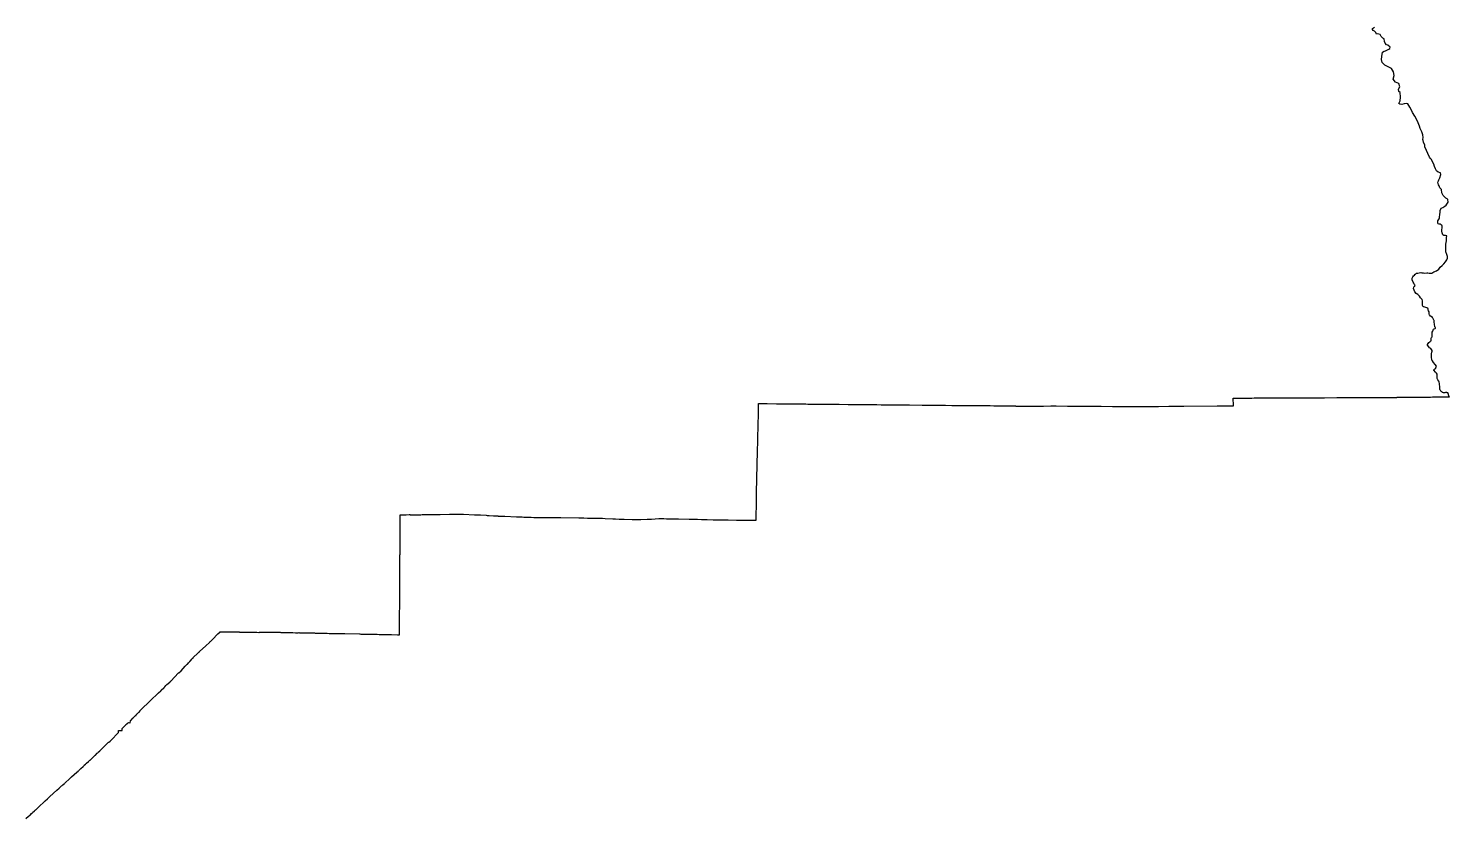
# Model space of a CAD drawing. Header units: metres. Extents: x 5999505 to 6749006, y 1851910 to 2460485.
# Drawn here: x 6374256 to 6749006, y 2043623 to 2252054 of the extents above; entities that cross this region are included whole.
import ezdxf

# ---------------------------------------------------------------- set-up
doc = ezdxf.new("R2010")
doc.units = ezdxf.units.M
doc.layers.add('COUNTY_BOUNDARY', color=40, linetype='Continuous')

msp = doc.modelspace()

# ---------------------------------------------------------------- linework, layer by layer
at = {"layer": 'COUNTY_BOUNDARY'}
for points in [[(6393172.0837, 2061574.3902), (6393215.2398, 2061614.1785), (6393229.1406, 2061628.2936), (6393599.0974, 2061999.2438), (6394875.9833, 2063280.0571), (6395161.0362, 2063566.3409), (6395314.2932, 2063685.2112), (6395449.5056, 2063784.8936), (6395854.5515, 2064084.312), (6395989.4683, 2064184.363), (6396030.8914, 2064230.7186), (6397989.0936, 2066359.5693), (6397988.4949, 2066408.3558), (6397991.3484, 2066494.9843), (6397998.1865, 2066711.1926), (6398001.6727, 2066754.859), (6398007.7592, 2066841.4685), (6398091.2222, 2066840.2565), (6398164.1073, 2066839.4701), (6398316.6745, 2066844.4119), (6398341.3683, 2066845.3609), (6398418.6889, 2066849.2824), (6398424.5669, 2066849.2484), (6398429.8572, 2066849.2178), (6398445.4359, 2066849.4918), (6398450.4342, 2066849.8267), (6398523.3276, 2066850.4976), (6398730.2576, 2066853.6711), (6398741.7198, 2066853.6049), (6398814.3148, 2066853.5501), (6398845.4721, 2066854.0982), (6398937.7734, 2066856.4784), (6398968.6431, 2066858.1208), (6398985.7884, 2067385.1721), (6399761.1753, 2068165.9783), (6399778.3208, 2068183.3547), (6399834.1886, 2068239.4626), (6399842.4736, 2068249.2446), (6399867.0392, 2068279.3201), (6399875.0327, 2068289.4679), (6399882.1317, 2068297.4364), (6399902.5538, 2068322.4392), (6399909.0692, 2068331.139), (6400030.9873, 2068425.4586), (6400041.3669, 2068493.1132), (6400059.0291, 2068498.109), (6400111.1398, 2068514.193), (6400128.5102, 2068519.5546), (6400209.9881, 2068583.1618), (6400232.7189, 2068600.8704), (6400262.8634, 2068630.1863), (6400306.9014, 2068673.621), (6400368.3361, 2068727.1499), (6400374.2408, 2068731.849), (6400390.7834, 2068746.6805), (6400396.3963, 2068751.7452), (6400400.5457, 2068757.9106), (6400415.0645, 2068778.5786), (6400419.5122, 2068785.4703), (6400423.9537, 2068791.2697), (6400436.3964, 2068808.6733), (6400440.5461, 2068814.8386), (6400449.0206, 2068806.4168), (6400457.2036, 2068798.361), (6400474.64, 2068815.372), (6400531.9746, 2068871.4729), (6400550.599, 2068890.6614), (6400589.905, 2068929.0268), (6400599.3632, 2068938.4381), (6400615.6343, 2068957.2761), (6400641.6658, 2068986.9801), (6400650.5465, 2068998.215), (6400662.8791, 2068996.3243), (6400674.9198, 2068994.7997), (6400975.3767, 2068910.0831), (6401125.8316, 2068907.4066), (6401129.9704, 2069428.3445), (6401176.638, 2069469.5811), (6401257.0449, 2069552.4926), (6401315.2975, 2069615.5069), (6401814.1174, 2070101.2379), (6401903.3737, 2070190.6541), (6402026.3151, 2070312.6445), (6402044.6437, 2070331.8358), (6402516.2804, 2070795.8896), (6402708.7717, 2070797.3533), (6402665.9857, 2070974.8887), (6402663.5132, 2071005.4832), (6402905.0125, 2071256.4132), (6402988.0642, 2071341.1348), (6403052.7739, 2071404.1165), (6403079.0698, 2071429.4525), (6403123.0888, 2071471.0714), (6403254.2696, 2071597.0258), (6403261.0671, 2071603.9046), (6403322.4796, 2071603.196), (6403412.1691, 2071666.7664), (6403438.9706, 2071677.5376), (6403706.1655, 2072059.0259), (6403737.5658, 2072103.9929), (6403809.2523, 2072206.6193), (6403871.8933, 2072268.1583), (6406361.9066, 2074708.7996), (6408567.6802, 2076770.7644), (6409205.7717, 2077305.0182), (6409223.2707, 2077335.5041), (6409235.4301, 2077356.5536), (6409258.3678, 2077469.2866), (6409982.7552, 2078103.571), (6410086.0677, 2078194.0294), (6410103.5221, 2078216.5069), (6410155.8867, 2078284.304), (6410173.0493, 2078307.1473), (6410250.5607, 2078407.5744), (6410482.2141, 2078709.5898), (6410559.4316, 2078810.3834), (6410795.5413, 2079012.9905), (6411503.85, 2079620.8238), (6411739.9462, 2079823.439), (6411747.9145, 2079830.3135), (6411771.8274, 2079852.3938), (6411779.5058, 2079859.9982), (6411795.7422, 2079874.8384), (6411842.3847, 2079917.5489), (6411858.0316, 2079932.028), (6411886.9846, 2079962.819), (6413760.7981, 2081951.5948), (6413837.0031, 2082031.2874), (6413841.127, 2082033.4502), (6413872.6984, 2082060.2247), (6413899.53, 2082079.3792), (6414513.9585, 2082568.3699), (6415595.1415, 2083799.81), (6415598.0938, 2083802.7072), (6415606.6627, 2083812.4923), (6415609.323, 2083815.7549), (6415627.3437, 2083835.6847), (6415630.5973, 2083840.0367), (6415679.9391, 2083895.8455), (6415697.086, 2083917.2362), (6415755.2825, 2083981.3728), (6415781.5384, 2084003.4445), (6416050.9153, 2084236.5041), (6416140.3175, 2084314.6786), (6416145.0432, 2084319.7512), (6416158.3432, 2084335.7008), (6416162.7771, 2084341.1388), (6416267.9819, 2084465.1033), (6416460.9587, 2084693.4641), (6416582.7102, 2084837.0034), (6416687.3259, 2084961.3366), (6416713.034, 2084991.4209), (6416789.864, 2085081.6761), (6416815.28, 2085112.1263), (6416820.5987, 2085118.2879), (6416835.6732, 2085136.7773), (6416957.965, 2085271.9422), (6417322.2111, 2085681.4585), (6417443.039, 2085818.4533), (6417557.9324, 2085943.8293), (6417773.6692, 2086146.9629), (6417779.5764, 2086153.4857), (6417805.5445, 2086177.3809), (6418831.6443, 2087142.374), (6418908.0726, 2087213.7059), (6419143.8561, 2087435.6794), (6419209.3703, 2087497.9661), (6419274.8841, 2087560.2529), (6419288.4432, 2087570.0138), (6419325.6219, 2087604.4114), (6419336.5579, 2087618.1903), (6419370.1975, 2087649.6934), (6419394.6814, 2087671.0493), (6421054.1798, 2089233.2628), (6421982.6937, 2090106.387), (6421985.0609, 2090110.0158), (6422111.2595, 2090213.1469), (6422120.9915, 2090221.472), (6422217.9983, 2090300.7204), (6422250.4319, 2090327.1362), (6422256.9228, 2090333.2928), (6422275.8137, 2090352.8584), (6422282.0131, 2090359.3809), (6422284.964, 2090362.2789), (6422765.7524, 2090852.474), (6424216.8765, 2092333.2603), (6424700.2585, 2092827.1167), (6424708.51, 2092833.2656), (6424732.3877, 2092852.4444), (6424740.3474, 2092858.9588), (6424828.7242, 2092857.4378), (6425093.561, 2092852.8773), (6425181.6458, 2092851.7228), (6425225.6952, 2092852.6019), (6425357.5573, 2092856.6969), (6425401.3149, 2092857.9415), (6425458.8747, 2092859.4838), (6425677.6504, 2092863.1606), (6425699.6709, 2092862.6904), (6425926.628, 2092857.9566), (6426222.2904, 2092852.1663), (6426594.0273, 2092851.1114), (6426864.4622, 2092850.5453), (6426892.0649, 2092850.7774), (6426907.0399, 2092850.7059), (6426951.6732, 2092850.8569), (6426966.3565, 2092851.1507), (6427021.2665, 2092851.2525), (6427127.2734, 2092852.2029), (6427185.4203, 2092853.7456), (6427240.0438, 2092855.3055), (6427288.4944, 2092855.4386), (6427317.8571, 2092855.2987), (6427322.8487, 2092855.2749), (6427454.4012, 2092856.1048), (6427701.0573, 2092856.7523), (6428354.9947, 2092859.478), (6428925.2103, 2092854.6038), (6429083.4759, 2092853.8592), (6429332.1823, 2092853.4193), (6429544.1717, 2092850.241), (6429611.7028, 2092849.1966), (6429811.3613, 2092846.442), (6429847.4708, 2092844.8169), (6429880.6253, 2092839.2013), (6430570.898, 2092825.7902), (6430845.7175, 2092820.8733), (6431210.6741, 2092814.0859), (6432511.0734, 2092790.2614), (6433741.0055, 2092767.1804), (6433908.3641, 2092764.2374), (6434490.2992, 2092753.2336), (6435038.177, 2092743.1231), (6435050.5192, 2092745.252), (6435082.2606, 2092751.6625), (6435091.9603, 2092753.8033), (6435110.485, 2092759.5449), (6435165.4736, 2092777.1369), (6435183.7063, 2092783.2441), (6435195.4531, 2092783.5554), (6435269.4378, 2092781.0394), (6435543.9713, 2092777.6258), (6436548.1564, 2092767.3278), (6436624.2048, 2092766.6265), (6436961.5878, 2092765.8605), (6436984.1989, 2092766.1246), (6437055.2587, 2092766.1745), (6437267.5606, 2092767.0575), (6437338.33, 2092767.8377), (6437361.233, 2092767.7367), (6437427.8915, 2092768.535), (6437450.2106, 2092769.1647), (6437519.5103, 2092769.5878), (6437726.533, 2092771.9536), (6437760.8909, 2092772.5309), (6437783.5003, 2092772.4315), (6437795.5167, 2092767.2818), (6438415.3503, 2092760.5613), (6438889.5723, 2092761.0412), (6439236.0736, 2092763.9034), (6439661.828, 2092760.2379), (6440023.6199, 2092768.1403), (6440037.4252, 2092769.1728), (6440093.7832, 2092764.5611), (6440140.1858, 2092766.5454), (6440144.2967, 2092766.5277), (6440155.7499, 2092766.8426), (6440159.5685, 2092767.1902), (6440188.9363, 2092768.1557), (6440276.1614, 2092771.7847), (6440305.2368, 2092773.1159), (6440317.2772, 2092773.4281), (6440352.8127, 2092774.7315), (6440364.5623, 2092775.773), (6440377.1901, 2092776.0827), (6440399.5138, 2092777.807), (6440408.913, 2092778.4946), (6440413.9015, 2092777.7452), (6440417.4374, 2092780.6423), (6440422.4262, 2092779.8928), (6440433.8682, 2092777.6593), (6440444.1374, 2092775.7948), (6440462.3298, 2092772.8043), (6440610.2472, 2092755.4223), (6440771.6932, 2092743.08), (6440942.2544, 2092733.6119), (6441028.8578, 2092729.2367), (6441314.5516, 2092726.1959), (6441961.6771, 2092715.4322), (6442278.1682, 2092704.2611), (6442501.3314, 2092704.4092), (6442702.7353, 2092697.3699), (6442804.0237, 2092693.6664), (6442965.8244, 2092695.5332), (6443005.1661, 2092694.2756), (6443031.0027, 2092693.4386), (6443101.4599, 2092689.8659), (6443509.5765, 2092681.2359), (6443950.0033, 2092675.0253), (6444658.1634, 2092653.8754), (6445349.8721, 2092630.6267), (6445372.4802, 2092630.1695), (6445672.4341, 2092667.1599), (6445725.5482, 2092658.9321), (6446025.3297, 2092654.0606), (6446516.226, 2092638.946), (6446724.9854, 2092635.1817), (6447027.9987, 2092630.6719), (6447402.0455, 2092619.6884), (6448357.1908, 2092607.0971), (6448802.8698, 2092592.2038), (6449202.4955, 2092589.1511), (6449656.7008, 2092576.7857), (6449883.07, 2092570.7908), (6450515.7906, 2092554.4557), (6450908.9371, 2092546.3558), (6450935.0602, 2092543.7049), (6450943.8649, 2092542.5783), (6450951.7903, 2092541.8189), (6450959.7154, 2092541.0597), (6451486.7525, 2092530.9865), (6451584.2323, 2092529.1495), (6452179.0564, 2092507.903), (6452847.9201, 2092497.669), (6453067.8321, 2092492.0886), (6453594.5688, 2092479.8713), (6453967.7307, 2092466.7942), (6454890.5849, 2092454.9115), (6456257.9886, 2092438.4814), (6457676.1368, 2092407.0043), (6461581.4947, 2092321.5189), (6461682.2033, 2092318.9775), (6461913.2698, 2092311.6062), (6462119.0879, 2092305.4181), (6462605.6265, 2092300.0641), (6462836.4176, 2092297.7983), (6463102.1257, 2092288.1309), (6463452.0996, 2092275.9884), (6463898.7057, 2092271.1601), (6464164.1459, 2092268.7848), (6464168.8441, 2092268.7685), (6464182.9387, 2092268.7198), (6464187.3432, 2092268.7046), (6464236.6711, 2092267.8061), (6464700.0023, 2092259.292), (6464826.2588, 2092257.0378), (6466237.3965, 2092231.8403), (6466750.3519, 2092222.828), (6466763.2401, 2092213.3194), (6466773.5158, 2092212.9206), (6466778.5078, 2092212.9038), (6466804.3464, 2092212.4528), (6466814.3298, 2092212.4192), (6466826.9551, 2092212.0128), (6467791.2095, 2092196.0445), (6468127.1086, 2092189.1036), (6468161.7552, 2092188.2606), (6469429.5978, 2092161.5139), (6469453.4011, 2092167.2609), (6469499.5056, 2092168.2025), (6469516.8323, 2092168.8739), (6469523.0001, 2092169.2178), (6470029.4913, 2092158.4662), (6471565.7079, 2092127.3043), (6472077.4907, 2092118.0286), (6472082.6371, 2092628.7791), (6472097.936, 2094209.8153), (6472102.5453, 2094736.5867), (6472108.5162, 2095229.8605), (6472125.257, 2096710.7792), (6472130.9349, 2097204.4185), (6472131.9291, 2097240.0926), (6472133.7415, 2097348.5752), (6472134.1449, 2097383.1589), (6472134.4546, 2097388.2548), (6472140.7944, 2097905.5558), (6472158.6772, 2099469.4768), (6472164.7356, 2099990.7838), (6472165.1562, 2100030.8284), (6472166.8861, 2100205.9331), (6472172.1667, 2100852.1135), (6472174.6133, 2101067.9903), (6472192.5923, 2102663.2219), (6472192.6201, 2102671.9592), (6472195.7308, 2103189.6356), (6472194.4204, 2103516.5613), (6472195.4116, 2104013.8576), (6472198.8541, 2104543.5474), (6472198.7326, 2105245.0824), (6472201.8363, 2105298.2247), (6472202.9237, 2105825.7378), (6472204.2918, 2106626.6558), (6472210.5889, 2107408.6278), (6472214.6122, 2107936.4958), (6472216.455, 2107962.3381), (6472221.0893, 2108035.4986), (6472221.1066, 2108040.9594), (6472219.161, 2108075.1868), (6472219.5295, 2108098.8492), (6472219.4637, 2108170.5685), (6472218.954, 2108194.9617), (6472219.1308, 2108250.6618), (6472215.6186, 2108993.3473), (6472218.037, 2109200.4876), (6472217.7965, 2109309.7052), (6472217.8682, 2109332.2764), (6472217.3553, 2109355.5775), (6472217.7215, 2109378.5121), (6472217.7921, 2109493.1896), (6472221.5885, 2110042.1742), (6472224.4261, 2110566.4063), (6472224.4021, 2111113.5832), (6472224.4334, 2111215.8829), (6472224.527, 2111522.7823), (6472224.2661, 2111625.4471), (6472226.058, 2111727.7413), (6472231.4378, 2112036.0802), (6472232.9374, 2112138.7394), (6472233.2782, 2112246.135), (6472233.7174, 2112569.4158), (6472233.766, 2112677.1766), (6472235.3916, 2113189.3991), (6472240.8093, 2113232.3408), (6472243.4998, 2113247.9865), (6472244.6294, 2113326.6193), (6472247.1341, 2113561.0639), (6472247.677, 2113639.6985), (6472248.8968, 2113839.1978), (6472250.2139, 2114069.2777), (6472251.8426, 2114397.652), (6472253.6031, 2114952.4693), (6472256.6538, 2115359.1113), (6472258.792, 2115663.0923), (6472258.8984, 2115789.056), (6472258.9838, 2115815.996), (6472260.2809, 2115947.4164), (6472262.9654, 2116423.5949), (6472263.3928, 2116558.2947), (6472263.7139, 2116567.0312), (6472275.5509, 2117246.3247), (6472284.3012, 2117692.6316), (6472292.2921, 2118454.5787), (6472299.9401, 2119293.3437), (6472301.7643, 2120515.8446), (6472307.3008, 2121151.4725), (6472306.5107, 2121642.2254), (6472309.0569, 2122260.0243), (6472312.2778, 2122535.6063), (6472320.3658, 2123236.0292), (6472319.5586, 2123443.9092), (6472317.8795, 2123746.8113), (6472338.1282, 2123750.0238), (6472398.2872, 2123759.6627), (6472418.2435, 2123763.24), (6472654.9324, 2123759.5785), (6473363.2434, 2123749.7039), (6473599.3471, 2123746.4163), (6473628.6788, 2123746.6888), (6473867.4678, 2123757.9574), (6474670.6712, 2123797.6963), (6474938.2108, 2123811.4336), (6474940.9724, 2123755.724), (6475464.2523, 2123761.0351), (6477033.5114, 2123779.5763), (6477556.2079, 2123786.384), (6477602.8435, 2123786.2448), (6477696.419, 2123789.6063), (6478115.905, 2123808.0181), (6478166.6535, 2123810.0519), (6478218.8801, 2123816.0861), (6478254.9718, 2123821.0761), (6478393.1285, 2123823.9437), (6478805.5484, 2123833.6495), (6478899.7092, 2123836.6491), (6478941.9484, 2123837.6172), (6479218.2517, 2123840.0836), (6480046.8694, 2123847.8641), (6480322.8803, 2123850.7063), (6480403.2482, 2123851.2026), (6480644.6479, 2123853.7836), (6480724.7233, 2123854.6456), (6481867.1872, 2123865.2202), (6482812.5426, 2123874.2079), (6485294.575, 2123898.314), (6486158.3862, 2123906.5431), (6486285.9788, 2123908.0215), (6486436.7413, 2123909.0747), (6486762.025, 2123911.4845), (6487736.9978, 2123919.4663), (6487959.0363, 2123921.4329), (6488061.6966, 2123922.6207), (6488959.3968, 2123879.5147), (6491886.0417, 2123772.3608), (6493505.2536, 2123713.7877), (6494966.0389, 2123636.023), (6494972.1983, 2123636.0084), (6495233.4711, 2123608.0868), (6495460.4633, 2123595.5385), (6495706.8063, 2123579.6699), (6495734.0831, 2123579.2422), (6496894.8421, 2123509.1984), (6497156.1455, 2123493.3084), (6498032.7323, 2123440.7105), (6498132.4444, 2123434.6606), (6498262.6566, 2123426.7221), (6498653.0016, 2123403.2745), (6498782.9216, 2123395.703), (6499920.2858, 2123350.9564), (6502957.577, 2123232.3326), (6503331.8144, 2123217.7211), (6504082.05, 2123188.509), (6504468.9053, 2123176.0709), (6504883.9167, 2123162.4895), (6506128.3681, 2123122.5104), (6506543.0883, 2123109.3178), (6506784.1774, 2123101.5661), (6507505.9793, 2123078.3254), (6507746.1906, 2123071.3116), (6508068.5227, 2123060.5028), (6509035.2313, 2123030.2837), (6509357.2724, 2123020.2184), (6509565.5269, 2123020.5605), (6510189.9972, 2123021.9609), (6510397.9588, 2123022.6738), (6510425.237, 2123022.6242), (6510493.8739, 2123023.2275), (6510505.8997, 2123023.2056), (6510532.8853, 2123023.5208), (6511159.9951, 2123024.9376), (6513040.4464, 2123030.3665), (6513666.9705, 2123032.5684), (6513698.9423, 2123032.8779), (6513776.6724, 2123033.8378), (6514104.6066, 2123038.743), (6514214.0159, 2123040.3789), (6514294.0911, 2123040.6081), (6514533.7309, 2123041.6624), (6514613.5134, 2123042.257), (6519389.4251, 2122956.0483), (6519625.2429, 2122950.9625), (6519866.343, 2122947.3272), (6520681.7179, 2122918.4607), (6521679.8222, 2122883.8971), (6522756.2814, 2122876.2008), (6522792.6509, 2122875.0584), (6522822.5692, 2122875.0171), (6524724.9934, 2122856.8035), (6525624.5603, 2122830.1542), (6525679.4087, 2122828.6278), (6526314.9829, 2122794.6939), (6528385.3766, 2122684.7749), (6528906.5704, 2122657.2239), (6529075.5113, 2122648.2904), (6529995.0094, 2122599.5503), (6530442.2936, 2122575.0232), (6531278.5301, 2122560.2744), (6531314.0214, 2122559.8723), (6533503.0273, 2122524.8334), (6534023.9543, 2122516.3083), (6534666.6082, 2122506.5836), (6535732.2228, 2122489.5637), (6535768.0095, 2122491.3513), (6537440.5965, 2122581.6055), (6537464.9431, 2122583.0406), (6537499.8496, 2122584.8311), (6537677.0224, 2122594.5091), (6537735.9825, 2122598.0996), (6537774.9957, 2122600.2509), (6538552.0317, 2122642.9252), (6540526.7314, 2122751.6834), (6540648.4628, 2122758.5092), (6540999.2662, 2122753.1529), (6541815.2659, 2122741.6443), (6542482.2621, 2122731.7167), (6544482.0814, 2122703.4857), (6545148.2001, 2122694.3498), (6545687.6068, 2122687.1217), (6548530.7015, 2122616.8457), (6550724.4081, 2122562.7559), (6551746.0293, 2122538.7139), (6553224.6404, 2122504.3748), (6554782.158, 2122469.0016), (6555024.1421, 2122448.5564), (6555067.5534, 2122448.182), (6555851.597, 2122444.3686), (6556408.3169, 2122435.8861), (6556506.8721, 2122434.4115), (6557379.2042, 2122420.4312), (6557435.5217, 2122421.1507), (6558732.5821, 2122402.0549), (6558766.314, 2122401.6873), (6558804.7388, 2122400.9553), (6560993.2023, 2122369.5091), (6561121.3836, 2122367.6859), (6561389.4788, 2122365.4978), (6561405.9046, 2122345.8385), (6561584.8305, 2122345.8374), (6562121.3146, 2122345.841), (6562299.9472, 2122345.8444), (6562609.4008, 2122345.8531), (6563537.4688, 2122345.8994), (6563846.6293, 2122345.9216), (6563892.3873, 2122345.9252), (6564001.2093, 2122345.934), (6564029.3682, 2122345.9364), (6564074.8329, 2122345.9402), (6564185.4151, 2122346.314), (6564290.1305, 2122347.0516), (6566008.992, 2122346.172), (6566131.3071, 2122346.1911), (6566121.5724, 2122693.8636), (6566224.6712, 2127239.1325), (6566273.0062, 2129367.0576), (6566289.3114, 2130077.7014), (6566351.0291, 2132778.2954), (6566457.2535, 2137469.2127), (6566514.8625, 2140009.6306), (6566524.4643, 2140424.6605), (6566552.6835, 2141661.3776), (6566561.4054, 2142073.8593), (6566568.6828, 2142364.0166), (6566588.1688, 2143236.6728), (6566594.2728, 2143528.6505), (6566610.564, 2144225.8293), (6566612.5966, 2144333.9557), (6566618.4152, 2144580.0618), (6566666.1087, 2146681.0662), (6566693.4415, 2147887.5701), (6566696.0585, 2148002.6139), (6566736.4707, 2149791.2559), (6566738.2176, 2149853.8748), (6566739.0893, 2149895.7422), (6566742.5791, 2150042.4596), (6566743.74, 2150105.4426), (6566750.426, 2150402.1543), (6566753.9169, 2150543.775), (6566761.1822, 2150877.6211), (6566768.7407, 2151209.2831), (6566777.4618, 2151591.9139), (6566783.5666, 2151858.7725), (6566787.3438, 2152033.8872), (6566793.156, 2152297.4692), (6566796.9358, 2152459.4778), (6566807.3995, 2152922.203), (6566807.9809, 2152946.5951), (6566811.4672, 2153108.9677), (6566954.7451, 2153107.1739), (6567228.4083, 2153104.6782), (6567384.2849, 2153102.8891), (6567527.2698, 2153101.4624), (6567832.8703, 2153098.2511), (6568749.6726, 2153088.6373), (6569055.2733, 2153085.8032), (6571527.0386, 2153060.7125), (6571780.1929, 2153057.8899), (6572230.2446, 2153053.3222), (6572563.6814, 2153050.1729), (6572951.0306, 2153046.3209), (6575322.3028, 2153023.3437), (6575716.3921, 2153019.169), (6576844.1617, 2153008.4687), (6577223.8941, 2153005.0353), (6577501.0748, 2153003.3696), (6579222.472, 2152986.1877), (6579796.1738, 2152980.7266), (6579830.7485, 2152980.0206), (6579835.1435, 2152980.0235), (6579935.0581, 2152978.6321), (6579969.3396, 2152978.2903), (6580085.3703, 2152975.4534), (6580430.5313, 2152969.1285), (6580545.3893, 2152967.3849), (6580641.7875, 2152966.7215), (6580938.8936, 2152964.375), (6582118.2344, 2152956.1058), (6582511.4456, 2152953.4819), (6583619.5896, 2152942.6746), (6585075.825, 2152928.1936), (6587606.8066, 2152903.4724), (6588067.9977, 2152898.8045), (6590418.7856, 2152876.3518), (6591728.8177, 2152863.8867), (6592953.5855, 2152852.4794), (6593305.4797, 2152855.4213), (6594576.8389, 2152841.9529), (6595415.7198, 2152833.1168), (6596069.1273, 2152826.2628), (6597805.4933, 2152808.0517), (6598003.8598, 2152806.1228), (6599117.5846, 2152794.8406), (6603435.3584, 2152755.7746), (6604742.1793, 2152743.9104), (6606591.9482, 2152727.1433), (6609890.3616, 2152698.0165), (6610145.2802, 2152695.906), (6611312.6336, 2152685.9274), (6612199.8702, 2152678.041), (6612274.0017, 2152677.4462), (6613594.895, 2152666.0181), (6613758.689, 2152664.1364), (6614553.0415, 2152657.6088), (6616065.8595, 2152644.4739), (6617787.0106, 2152629.6506), (6624750.4544, 2152571.223), (6624994.5345, 2152569.2227), (6625465.9792, 2152571.3797), (6625817.0125, 2152567.0809), (6625873.2713, 2152566.4811), (6626228.992, 2152562.5621), (6627092.216, 2152552.9059), (6627498.335, 2152548.7561), (6627631.0686, 2152548.3389), (6627821.5281, 2152546.6016), (6628790.8174, 2152539.0674), (6628873.1541, 2152538.5356), (6628938.2032, 2152537.963), (6629113.4263, 2152536.198), (6630213.9881, 2152527.2074), (6633515.6776, 2152500.4936), (6634615.9484, 2152492.0384), (6634650.7593, 2152401.113), (6635048.3684, 2152403.2391), (6636483.5095, 2152411.7511), (6636961.3987, 2152415.5739), (6636985.1341, 2152414.9094), (6637831.0393, 2152420.4627), (6640190.3126, 2152436.4131), (6640438.7811, 2152437.8356), (6641307.8317, 2152443.9223), (6641950.3911, 2152447.9326), (6643877.483, 2152460.0496), (6644519.7482, 2152464.4818), (6644573.6635, 2152463.9125), (6644735.4091, 2152462.5691), (6644789.0306, 2152462.3634), (6644890.1214, 2152461.5701), (6645190.7568, 2152459.1843), (6645290.3803, 2152459.1159), (6648260.9831, 2152437.8832), (6657172.5209, 2152378.9776), (6660142.8468, 2152360.4544), (6662173.165, 2152350.1575), (6666702.9176, 2152331.0224), (6668259.0916, 2152335.7816), (6670286.1264, 2152343.5328), (6670455.4852, 2152344.187), (6670962.6778, 2152347.6088), (6671131.155, 2152348.9917), (6671159.5768, 2152349.1023), (6671244.2562, 2152349.4319), (6671272.3837, 2152349.9055), (6672207.6572, 2152356.1124), (6675013.4746, 2152375.2836), (6675775.8723, 2152380.9131), (6675948.4525, 2152381.9775), (6678897.5473, 2152402.1182), (6687744.2245, 2152465.1201), (6690693.0109, 2152487.2238), (6690883.4621, 2152488.8258), (6690963.7462, 2152489.1945), (6691775.952, 2152495.1226), (6692046.6855, 2152497.4678), (6692018.1313, 2152905.4539), (6691932.4702, 2154130.1405), (6691903.6245, 2154538.4895), (6692888.936, 2154543.0672), (6695844.8691, 2154557.0075), (6696830.1798, 2154561.7233), (6697504.9257, 2154564.9725), (6699528.5716, 2154575.9069), (6700203.0204, 2154579.9477), (6701195.0636, 2154585.9415), (6704171.188, 2154604.8615), (6705162.9354, 2154611.3579), (6705165.0029, 2154608.0918), (6705170.6198, 2154598.2907), (6705172.3925, 2154595.3871), (6705270.244, 2154596.9783), (6705563.7931, 2154602.8469), (6705661.3495, 2154604.8023), (6705709.3953, 2154605.7762), (6706106.6853, 2154607.4488), (6707442.6972, 2154614.3386), (6707888.0347, 2154616.6493), (6707887.9741, 2154628.2991), (6708409.2112, 2154627.736), (6709972.9198, 2154626.8328), (6710470.4217, 2154626.9107), (6710493.8603, 2154627.0347), (6715109.0961, 2154626.3394), (6715192.1918, 2154593.6624), (6715230.3613, 2154578.9439), (6715272.1926, 2154591.1864), (6715385.981, 2154625.302), (6715791.185, 2154626.4266), (6716032.6107, 2154626.6577), (6719294.0588, 2154655.297), (6725049.0453, 2154706.6923), (6728531.7787, 2154721.669), (6734161.6429, 2154726.1291), (6734599.6671, 2154726.6334), (6735062.0093, 2154727.2944), (6735095.3062, 2154744.2467), (6735135.4125, 2154797.284), (6738342.4556, 2154809.2285), (6739134.9953, 2154810.9394), (6740333.907, 2154814.5219), (6740405.0997, 2154815.3381), (6740500.3214, 2154815.5791), (6740613.7083, 2154815.9357), (6740678.1597, 2154817.0739), (6740671.4953, 2154805.3813), (6740682.8546, 2154816.0115), (6740686.9538, 2154816.4016), (6740985.5105, 2154817.2106), (6740985.557, 2154809.9294), (6741588.488, 2154818.1472), (6741633.6004, 2154819.528), (6742209.3236, 2154821.3958), (6743935.6139, 2154827.064), (6744511.0417, 2154829.341), (6745410.213, 2154834.1063), (6745737.1843, 2154835.8791), (6746963.3267, 2154842.4709), (6747482.4967, 2154845.1663), (6748107.6807, 2154855.4911), (6749006.4906, 2154870.5626), (6748993.7467, 2154892.3222), (6748846.0449, 2155073.3744), (6748845.5605, 2155146.1855), (6748636.6019, 2155727.6736), (6748606.2859, 2155836.6934), (6748547.2078, 2155909.1151), (6748546.966, 2155945.5207), (6748488.13, 2155981.5369), (6748429.7775, 2155944.7426), (6748341.886, 2155944.1593), (6748253.7533, 2155979.9817), (6748165.6209, 2156015.8045), (6748107.0268, 2156015.4162), (6748019.3766, 2155978.4284), (6747902.1882, 2155977.6525), (6747755.9437, 2155940.278), (6747638.7552, 2155939.5032), (6747521.5666, 2155938.7288), (6747375.0808, 2155937.7616), (6747257.6522, 2155973.3937), (6747110.687, 2156045.239), (6746963.0029, 2156226.3015), (6746904.1696, 2156262.3212), (6746698.1345, 2156406.5938), (6746505.5538, 2156732.9918), (6746461.3703, 2156769.1088), (6746461.1312, 2156805.5141), (6746431.3569, 2156878.133), (6746430.8788, 2156950.9438), (6746429.4444, 2157169.3771), (6746427.7709, 2157424.2158), (6746427.0536, 2157533.4325), (6746425.8583, 2157715.4602), (6746335.5827, 2158078.9387), (6746305.8101, 2158151.5574), (6746333.4321, 2158406.5887), (6746301.7485, 2158770.4519), (6746153.6063, 2159024.3301), (6745946.6413, 2159314.2308), (6745857.3302, 2159532.0889), (6745768.0208, 2159749.947), (6745737.0601, 2160004.5947), (6745735.6309, 2160223.0282), (6745734.4399, 2160405.0561), (6745732.7725, 2160659.8953), (6745702.2896, 2160841.7318), (6745554.1635, 2161095.6134), (6745317.6904, 2161421.7333), (6744816.655, 2161891.7601), (6744845.4719, 2161964.7621), (6745136.2433, 2162294.3219), (6745369.3786, 2162477.8793), (6745398.1935, 2162550.882), (6745600.6066, 2162952.6841), (6745187.4612, 2163423.2793), (6744744.567, 2163966.5017), (6744478.6021, 2164328.8443), (6744448.8002, 2164407.6544), (6744299.7988, 2164800.9769), (6744281.0056, 2165169.2962), (6744266.2566, 2165456.0896), (6744261.2934, 2166220.61), (6744287.507, 2166694.0747), (6744403.4681, 2166876.8643), (6744401.8123, 2167131.7046), (6744076.6024, 2167602.8886), (6743870.9001, 2167710.7771), (6743694.7196, 2167782.4507), (6743517.363, 2168036.1547), (6743163.1293, 2168470.7541), (6743220.2874, 2168689.567), (6743335.5415, 2168981.5699), (6743568.1616, 2169237.9247), (6743771.9657, 2169421.2805), (6743976.0035, 2169568.2317), (6744150.9924, 2169678.5886), (6744118.8752, 2170115.2686), (6744117.458, 2170333.7035), (6744233.6412, 2170480.087), (6744408.032, 2170681.46), (6744400.3742, 2171859.9174), (6744459.1015, 2171969.8855), (6744567.8524, 2172222.1676), (6744643.1201, 2172399.9615), (6744654.9617, 2172515.0859), (6744771.5457, 2172688.0519), (6744962.8919, 2172801.0692), (6745168.8928, 2172911.6351), (6745308.7992, 2172964.975), (6745311.7613, 2173094.2407), (6745225.882, 2173242.2224), (6745149.6029, 2173354.9518), (6745110.0624, 2173536.3668), (6745011.6961, 2173848.4654), (6745007.6193, 2174024.6507), (6745010.6206, 2174148.0916), (6744967.1219, 2174487.8535), (6744940.5912, 2174739.9844), (6744958.1914, 2174869.7098), (6744937.3476, 2175013.0192), (6744878.2676, 2175138.24), (6744772.6825, 2175256.2406), (6744737.3179, 2175381.6161), (6744705.5994, 2175486.6271), (6744591.6589, 2175584.1858), (6744535.8799, 2175697.4145), (6744500.4411, 2175834.4402), (6744435.3767, 2175980.0111), (6744374.0367, 2175912.9869), (6743984.5673, 2176150.748), (6743713.1908, 2176463.5503), (6743615.0204, 2176658.7874), (6743585.2256, 2176829.3456), (6743602.2361, 2177005.6681), (6743589.1344, 2177265.8969), (6743489.6657, 2177526.6595), (6743346.1166, 2177858.8602), (6743368.6015, 2178094.1982), (6743289.257, 2178186.1606), (6742987.2107, 2178310.9092), (6742734.0801, 2178431.9712), (6742260.3508, 2178578.195), (6742029.8333, 2178643.3409), (6741885.1281, 2178931.1246), (6741851.5487, 2179557.1191), (6741844.0811, 2180174.1794), (6741782.469, 2180515.6517), (6741380.7719, 2180985.287), (6741047.0053, 2181453.9053), (6740610.1644, 2181838.4979), (6740179.3312, 2182154.6891), (6739882.347, 2182551.8319), (6739653.9642, 2183025.5041), (6739531.446, 2183468.5374), (6739559.3807, 2183771.9899), (6739681.4421, 2183955.5287), (6739865.2413, 2184095.7705), (6739932.242, 2184238.1852), (6739763.8521, 2184530.1992), (6739553.2082, 2184839.7868), (6739385.5746, 2185105.9583), (6739102.5178, 2185714.3624), (6739110.8071, 2186162.9573), (6739304.1897, 2186498.4015), (6739487.0825, 2186779.5331), (6739797.6168, 2187007.2271), (6739951.3485, 2187224.4637), (6739984.5414, 2187251.2519), (6740252.1129, 2187468.4846), (6740604.1051, 2187525.699), (6740990.4578, 2187609.7147), (6741415.1172, 2187652.4762), (6741725.1211, 2187593.6596), (6742117.0401, 2187539.3769), (6742442.9875, 2187504.7), (6742965.9954, 2187544.8405), (6743246.2408, 2187563.0333), (6743656.1256, 2187536.9224), (6743986.6793, 2187514.3075), (6744298.417, 2187505.0449), (6744884.8754, 2187822.6969), (6745593.0886, 2188091.6432), (6746205.5413, 2188546.7504), (6746557.1435, 2189104.2803), (6747049.8119, 2189524.0312), (6747488.5724, 2189995.4977), (6747963.1905, 2190440.9953), (6748302.7756, 2190992.6432), (6748489.0252, 2191455.1685), (6748438.4277, 2191847.6731), (6748322.7259, 2192394.4792), (6748047.353, 2193105.154), (6748005.1912, 2193771.1395), (6748044.0461, 2194618.2458), (6748061.0144, 2195147.7299), (6748227.6194, 2196053.5739), (6748212.2312, 2196828.9618), (6748245.0109, 2197311.5856), (6748120.6957, 2197352.6295), (6747928.4974, 2197395.4086), (6747478.5042, 2197402.623), (6747267.1659, 2197641.5191), (6747017.6961, 2198117.9093), (6746967.9153, 2198613.0943), (6746978.2667, 2199039.5007), (6747053.897, 2199326.167), (6747072.152, 2199928.8409), (6747075.1592, 2200049.3714), (6746965.1478, 2200097.0682), (6746832.2532, 2200243.6446), (6746511.5697, 2200388.9854), (6746238.0647, 2200388.6434), (6745989.1734, 2200471.1121), (6745889.7101, 2200695.0975), (6745892.8969, 2201056.6505), (6745940.4897, 2201292.8871), (6746071.6147, 2201592.6581), (6746233.5959, 2201825.6415), (6746343.3627, 2202036.4378), (6746345.2325, 2202241.4278), (6746479.6136, 2202934.0661), (6746563.0446, 2203589.9616), (6746560.1689, 2204026.8407), (6746761.0596, 2204610.6944), (6747227.8002, 2204795.8151), (6747734.9668, 2205146.8685), (6748130.3252, 2205420.7315), (6748592.9243, 2206224.7874), (6748588.3206, 2206916.5133), (6748382.1602, 2207133.5916), (6748000.7826, 2207313.1), (6747353.0898, 2207964.159), (6746967.8869, 2208726.1885), (6746874.6382, 2209562.9642), (6746462.1456, 2210033.5549), (6746235.549, 2210518.4797), (6746105.9421, 2210795.788), (6745925.7242, 2211522.7717), (6746098.7686, 2211887.9911), (6746156.0504, 2212070.4093), (6746415.6054, 2212618.2413), (6746672.7517, 2213530.144), (6746611.6396, 2213930.234), (6746025.4703, 2214144.8298), (6745555.3015, 2214505.8306), (6745317.8404, 2215050.403), (6745050.6778, 2215667.6), (6744812.761, 2216284.9909), (6744545.6207, 2216902.1934), (6744250.0273, 2217446.0327), (6744102.3845, 2217627.4793), (6744013.9763, 2217736.1304), (6743690.0553, 2218098.1135), (6742444.9443, 2220784.2988), (6742473.9395, 2220820.8942), (6742473.4706, 2220893.708), (6742441.6619, 2221293.9975), (6742115.2273, 2222056.4773), (6742024.9692, 2222456.3918), (6741993.8703, 2222747.4607), (6742019.5889, 2223293.755), (6741986.1521, 2223948.8955), (6741688.7517, 2224747.9768), (6741274.0035, 2225619.1275), (6741065.01, 2226309.5559), (6740738.4369, 2227108.4615), (6740382.6601, 2227907.1857), (6739850.1884, 2228923.2444), (6739259.5448, 2229902.5371), (6738992.8827, 2230483.3911), (6738491.331, 2231245.1751), (6737959.447, 2232188.4575), (6737637.5954, 2232259.2548), (6737024.7071, 2232146.1916), (6736412.0404, 2231996.7343), (6735914.8174, 2232030.0513), (6735592.0664, 2232246.5016), (6735996.59, 2232977.1884), (6736078.5832, 2233887.9189), (6735953.8039, 2235161.4539), (6735630.8625, 2235414.3119), (6735539.1583, 2236069.1035), (6735856.8921, 2236653.6173), (6735646.982, 2237526.1292), (6734768.3701, 2237884.7839), (6734149.9977, 2238681.9724), (6734377.8577, 2239630.0076), (6734254.9699, 2240612.2948), (6733665.4329, 2241482.4906), (6732815.5114, 2241950.6095), (6732638.2863, 2242034.726), (6731907.4249, 2242381.9923), (6731202.0531, 2243105.9014), (6731022.4183, 2243832.9977), (6731134.1813, 2244671.0819), (6731360.9905, 2245801.1363), (6731768.2944, 2246058.4677), (6732118.0701, 2246169.8189), (6732991.9414, 2246539.2349), (6733224.4502, 2246722.7021), (6733309.8297, 2247087.3166), (6733305.4005, 2247095.2994), (6732741.7975, 2247666.3931), (6732411.1657, 2247723.7252), (6732041.5673, 2248186.787), (6731868.2845, 2248638.6658), (6731730.4692, 2249261.884), (6731386.7629, 2249504.836), (6730980.9279, 2249882.4953), (6730697.0044, 2250431.2907), (6730059.581, 2250624.4296), (6729753.8706, 2250574.1713), (6729568.0119, 2250989.2159), (6729235.8011, 2251367.3415), (6728867.8343, 2251524.6177), (6728683.0878, 2251756.1722), (6728681.7772, 2252025.2291), (6729169.3705, 2252418.8095)], [(6373573.8062, 2043622.506), (6374304.9015, 2044217.607), (6374548.5921, 2044415.8569), (6374554.5061, 2044420.5504), (6374571.6672, 2044435.7271), (6374577.2893, 2044440.7867), (6374698.9752, 2044560.4825), (6375063.7424, 2044921.0316), (6375131.2504, 2044988.2995), (6375141.3182, 2044998.4267), (6375163.2276, 2045020.1252), (6375184.843, 2045041.8257), (6375188.9776, 2045044.3466), (6375196.3861, 2045052.6711), (6375199.0525, 2045055.5658), (6375216.5067, 2045070.7409), (6375233.6692, 2045086.282), (6375369.176, 2045206.2535), (6375879.2488, 2045659.4168), (6376049.0734, 2045810.4747), (6376076.5866, 2045834.6854), (6376137.8299, 2045889.2551), (6376158.2435, 2045907.3237), (6376161.5005, 2045910.5789), (6376185.4648, 2045931.9007), (6376190.7925, 2045936.9622), (6376206.775, 2045952.1476), (6376212.1027, 2045957.2094), (6376229.2665, 2045973.115), (6376835.9236, 2046537.4259), (6378707.2373, 2048278.8871), (6379293.6802, 2048825.179), (6379312.3204, 2048842.5331), (6379330.6642, 2048859.525), (6379351.9653, 2048879.0465), (6379373.5604, 2048898.5659), (6379936.8401, 2049414.0761), (6381753.1741, 2051078.9127), (6382358.3776, 2051634.2496), (6382522.8179, 2051782.104), (6383015.8416, 2052226.7664), (6383179.9833, 2052374.9903), (6383302.4189, 2052484.8891), (6383669.7289, 2052816.0445), (6383791.869, 2052926.3111), (6383814.6388, 2052946.5548), (6383882.3619, 2053007.6532), (6383904.8399, 2053028.263), (6384163.0106, 2053260.7253), (6384937.2058, 2053958.4927), (6385195.0678, 2054191.3304), (6385651.0589, 2054604.9616), (6387018.0731, 2055846.2692), (6387356.9272, 2056154.349), (6387470.2227, 2056265.4142), (6387549.2013, 2056342.4705), (6387786.1367, 2056574.0048), (6387864.8218, 2056651.4276), (6387948.5314, 2056733.1888), (6388065.0227, 2056838.7759), (6388671.7253, 2057391.326), (6388873.9557, 2057575.7551), (6388978.0233, 2057670.1363), (6389289.9345, 2057954.3766), (6389393.7074, 2058049.1251), (6389575.5256, 2058214.389), (6390120.3817, 2058710.5547), (6390301.8997, 2058876.1889), (6390341.512, 2058911.9898), (6390459.4663, 2059019.3985), (6390498.7864, 2059055.5654), (6390510.3133, 2059065.689), (6390544.901, 2059097.152), (6390556.1361, 2059107.6414), (6390561.1626, 2059112.3435), (6390609.3479, 2059156.1023), (6390798.2846, 2059334.0725), (6391506.7174, 2060004.0214), (6391742.6598, 2060227.5855), (6391908.2187, 2060382.4043), (6392404.0048, 2060847.2366), (6392569.2647, 2061002.4253), (6392681.3071, 2061107.3301), (6393016.557, 2061423.5084), (6393128.013, 2061529.1465), (6393137.7633, 2061537.4615), (6393164.0906, 2061564.9725), (6393172.0837, 2061574.3902)]]:
    msp.add_lwpolyline(points, dxfattribs=at)

doc.saveas('drawing.dxf')
